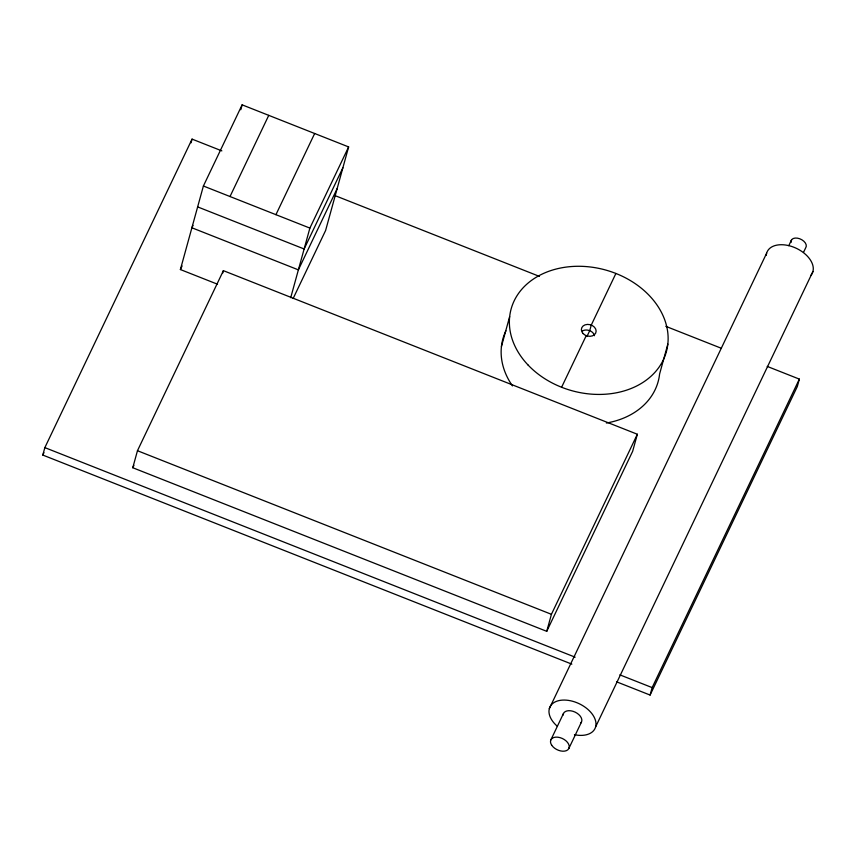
<?xml version="1.0" encoding="UTF-8"?>
<svg xmlns="http://www.w3.org/2000/svg" width="856" height="856" viewBox="0 0 856 856"><rect width="100%" height="100%" fill="white"/><g stroke="black" fill="none" stroke-linecap="round" stroke-linejoin="round"><path stroke-width="1.28" d="M571.851 664.138L42.8 455.06L44.854 447.613L192.065 139.111L221.843 150.881M191.038 142.834L192.065 139.111M217.531 284.224L180.391 269.544L203.396 186.009L242.13 104.839L348.627 146.922L325.612 230.457L293.148 298.498M132.776 467.74L137.463 450.716L223.384 270.656L637.346 434.249L632.659 451.273L546.738 631.332L132.776 467.74L133.921 465.332M240.782 109.75L242.13 104.839M222.721 273.085L223.384 270.656M290.708 297.706L309.883 228.092L348.627 146.922M501.434 346.498L509.662 316.613M546.738 631.332L551.425 614.308L637.346 434.249M667.841 344.112L659.602 373.997A80.517 62.659 15.4 0 1 606.38 423.025M616.555 681.804L650.089 695.061L652.144 687.603L799.354 379.112L767.201 366.4M799.354 379.112L797.3 386.559L650.089 695.061M42.8 455.06L43.945 452.653M193.028 225.396L191.894 227.782L298.38 269.865L337.114 188.684M180.391 269.544L182.093 265.959M230.018 196.538L268.752 115.357M275.932 214.674L314.666 133.504M342.871 167.797L304.137 248.978L197.64 206.895M561.6 387.254L586.232 335.648M615.903 273.46L591.271 325.066L589.731 330.662L586.927 336.547M549.338 708.586L766.623 253.248M550.857 739.926L563.473 713.487M788.793 245.661L791.565 239.841M803.506 252.37L805.731 247.726A8.132 5.05 25.5 0 0 799.611 238.717A8.132 5.05 25.5 0 0 791.062 242.462M568.876 748.412L581.492 721.983M595.626 726.883L812.911 271.534M334.739 195.489L539.43 276.392M665.797 326.329L721.447 348.317M203.396 186.009L309.883 228.092M137.463 450.716L551.425 614.308M44.854 447.613L575.146 657.173M619.851 674.849L652.144 687.603M512.466 385.906A80.517 62.659 15.4 0 1 505.917 330.769M582.465 330.951A7.49 5.832 15.4 0 1 587.847 330.149L589.731 330.662A7.49 5.832 15.4 0 1 594.471 335.702M766.281 255.291A24.974 15.536 25.5 0 1 795.438 247.898A24.974 15.536 25.5 0 1 811.049 275.14M557.31 726.263A24.974 15.536 25.5 0 1 559.064 700.572A24.974 15.536 25.5 0 1 594.61 718.098A24.974 15.536 25.5 0 1 574.451 734.705M563.109 715.092A9.962 6.195 25.5 0 1 575.082 712.106A9.962 6.195 25.5 0 1 580.518 723.288M527.938 364.891A80.517 62.659 15.4 0 0 663.347 359.841A80.517 62.659 15.4 0 0 574.965 266.344A80.517 62.659 15.4 0 0 527.938 364.891M583.097 333.573A7.49 5.832 15.4 0 0 595.69 333.102A7.49 5.832 15.4 0 0 587.473 324.403A7.49 5.832 15.4 0 0 583.097 333.573M551.66 745.148A9.962 6.195 25.5 0 0 567.903 749.728A9.962 6.195 25.5 0 0 560.049 737.637A9.962 6.195 25.5 0 0 551.66 745.148"/></g></svg>
